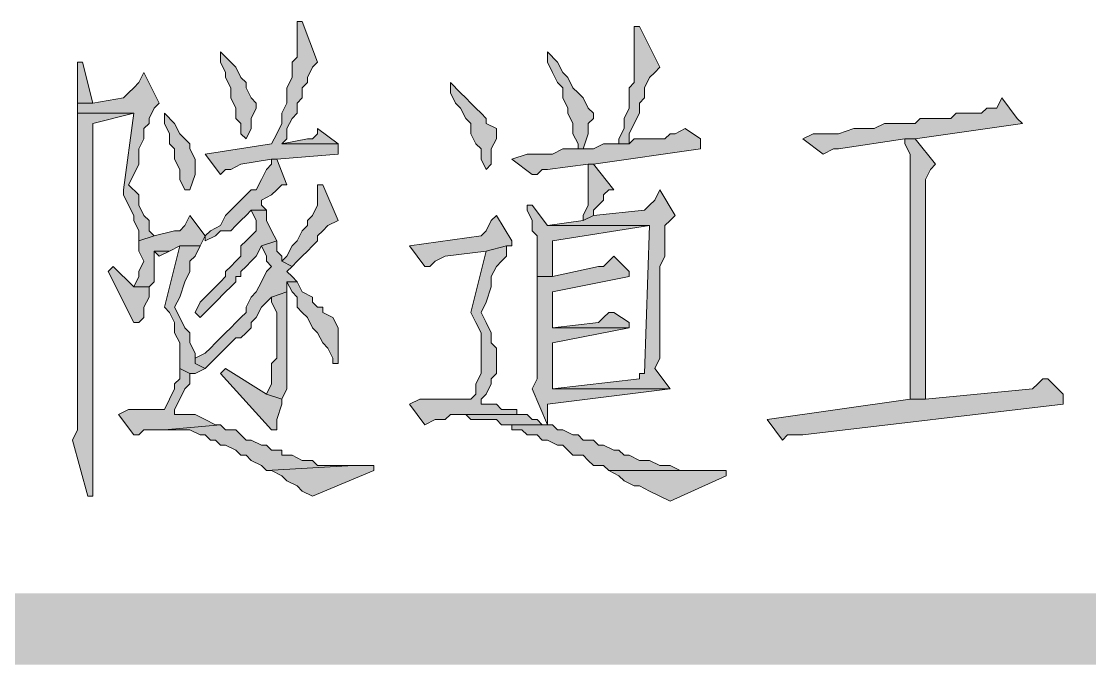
# Model space of a CAD drawing. Header units: millimetres. Extents: x 24 to 410, y 10 to 282.
# Drawn here: x 80.39 to 89.25, y 9.65 to 14.99 of the extents above; entities that cross this region are included whole.
import ezdxf

# ---------------------------------------------------------------- set-up
doc = ezdxf.new("R2010")
doc.units = ezdxf.units.MM

msp = doc.modelspace()

# ---------------------------------------------------------------- hatches: boundary and pattern name
h = msp.add_hatch(color=7)
h.dxf.hatch_style = 2
h.paths.add_polyline_path([(82.719333, 14.986), (82.677, 14.986), (82.677, 14.943667), (82.677, 14.689667), (82.634667, 14.647333), (82.634667, 14.520333), (82.592333, 14.435667), (82.592333, 14.308667), (82.55, 14.224), (82.55, 14.139333), (82.507667, 14.054667), (82.465333, 13.97), (81.915, 13.885333), (82.042, 13.716), (82.084333, 13.758333), (82.126667, 13.758333), (82.211333, 13.800667), (82.465333, 13.843), (82.507667, 13.843), (83.015667, 13.885333), (83.015667, 13.97), (82.55, 13.97), (82.592333, 14.012333), (82.592333, 14.097), (82.634667, 14.181667), (82.677, 14.224), (82.677, 14.308667), (82.719333, 14.351), (82.719333, 14.435667), (82.761667, 14.478), (82.761667, 14.520333), (82.804, 14.605), (82.846333, 14.647333)])
h = msp.add_hatch(color=7)
h.dxf.hatch_style = 2
h.paths.add_polyline_path([(85.513333, 14.943667), (85.471, 14.943667), (85.471, 14.901333), (85.471, 14.478), (85.428667, 14.435667), (85.428667, 14.266333), (85.386333, 14.181667), (85.386333, 14.097), (85.344, 14.012333), (85.344, 13.97), (85.428667, 13.97), (85.428667, 14.054667), (85.471, 14.139333), (85.513333, 14.224), (85.513333, 14.308667), (85.555667, 14.351), (85.555667, 14.435667), (85.598, 14.520333), (85.640333, 14.562667), (85.682667, 14.605)])
h = msp.add_hatch(color=7)
h.dxf.hatch_style = 2
h.paths.add_polyline_path([(82.042, 14.732), (82.042, 14.647333), (82.084333, 14.562667), (82.084333, 14.520333), (82.126667, 14.435667), (82.126667, 14.351), (82.169, 14.266333), (82.169, 14.181667), (82.211333, 14.139333), (82.211333, 14.054667), (82.253667, 14.012333), (82.296, 14.097), (82.296, 14.181667), (82.338333, 14.266333), (82.338333, 14.308667), (82.296, 14.351), (82.253667, 14.435667), (82.253667, 14.478), (82.211333, 14.520333), (82.169, 14.605), (82.126667, 14.647333)])
h = msp.add_hatch(color=7)
h.dxf.hatch_style = 2
h.paths.add_polyline_path([(84.751333, 14.732), (84.751333, 14.647333), (84.793667, 14.562667), (84.836, 14.478), (84.878333, 14.435667), (84.878333, 14.351), (84.920667, 14.266333), (84.920667, 14.224), (84.963, 14.139333), (84.963, 14.054667), (85.005333, 13.97), (85.005333, 13.927667), (85.047667, 13.927667), (85.09, 14.054667), (85.09, 14.139333), (85.132333, 14.181667), (85.132333, 14.224), (85.09, 14.266333), (85.047667, 14.351), (85.005333, 14.393333), (84.963, 14.435667), (84.920667, 14.520333), (84.878333, 14.562667), (84.836, 14.647333)])
h = msp.add_hatch(color=7)
h.dxf.hatch_style = 2
h.paths.add_polyline_path([(80.899, 14.647333), (80.856667, 14.647333), (80.856667, 14.520333), (80.856667, 14.308667), (80.983667, 14.308667)])
h = msp.add_hatch(color=7)
h.dxf.hatch_style = 2
h.paths.add_polyline_path([(81.407, 14.562667), (81.364667, 14.478), (81.322333, 14.435667), (81.28, 14.393333), (81.237667, 14.351), (80.983667, 14.308667), (80.856667, 14.308667), (80.856667, 14.266333), (80.856667, 14.224), (81.322333, 14.224), (81.237667, 13.589), (81.237667, 13.546667), (81.28, 13.462), (81.322333, 13.377333), (81.322333, 13.335), (81.364667, 13.250333), (81.364667, 13.165667), (81.491667, 13.208), (81.449333, 13.250333), (81.449333, 13.335), (81.407, 13.377333), (81.364667, 13.462), (81.364667, 13.546667), (81.28, 13.631333), (81.322333, 13.716), (81.364667, 13.800667), (81.364667, 13.927667), (81.407, 14.012333), (81.407, 14.097), (81.449333, 14.139333), (81.449333, 14.181667), (81.491667, 14.266333), (81.534, 14.308667)])
h = msp.add_hatch(color=7)
h.dxf.hatch_style = 2
h.paths.add_polyline_path([(83.947, 14.478), (83.947, 14.393333), (83.989333, 14.308667), (84.031667, 14.266333), (84.074, 14.181667), (84.116333, 14.139333), (84.116333, 14.054667), (84.158667, 13.97), (84.201, 13.927667), (84.201, 13.843), (84.243333, 13.758333), (84.285667, 13.800667), (84.285667, 13.927667), (84.328, 14.012333), (84.328, 14.097), (84.243333, 14.139333), (84.243333, 14.181667), (84.201, 14.224), (84.158667, 14.266333), (84.116333, 14.308667), (84.074, 14.351), (84.031667, 14.393333)])
h = msp.add_hatch(color=7)
h.dxf.hatch_style = 2
h.paths.add_polyline_path([(88.519, 14.351), (88.476667, 14.266333), (88.392, 14.266333), (88.349667, 14.224), (88.138, 14.224), (88.095667, 14.181667), (87.841667, 14.181667), (87.799333, 14.139333), (87.545333, 14.139333), (87.460667, 14.097), (87.376, 14.097), (87.291333, 14.097), (87.164333, 14.054667), (86.952667, 14.054667), (86.868, 14.012333), (87.037333, 13.885333), (87.122, 13.927667), (87.164333, 13.927667), (87.714667, 14.012333), (87.799333, 14.012333), (88.688333, 14.139333), (88.646, 14.181667)])
h = msp.add_hatch(color=7)
h.dxf.hatch_style = 2
h.paths.add_polyline_path([(80.856667, 14.224), (80.856667, 11.811), (80.856667, 11.768667), (80.856667, 11.599333), (80.814333, 11.514667), (80.941333, 11.049), (80.983667, 11.049), (80.983667, 11.684), (80.983667, 14.139333), (81.322333, 14.224)])
h = msp.add_hatch(color=7)
h.dxf.hatch_style = 2
h.paths.add_polyline_path([(81.576333, 14.224), (81.576333, 14.139333), (81.618667, 14.054667), (81.618667, 13.97), (81.661, 13.927667), (81.661, 13.843), (81.703333, 13.758333), (81.703333, 13.673667), (81.745667, 13.589), (81.788, 13.589), (81.830333, 13.716), (81.830333, 13.843), (81.788, 13.927667), (81.788, 13.97), (81.745667, 14.012333), (81.703333, 14.054667), (81.661, 14.139333)])
h = msp.add_hatch(color=7)
h.dxf.hatch_style = 2
h.paths.add_polyline_path([(82.846333, 14.097), (82.846333, 14.054667), (82.804, 14.012333), (82.761667, 14.012333), (82.55, 13.97), (83.015667, 13.97)])
h = msp.add_hatch(color=7)
h.dxf.hatch_style = 2
h.paths.add_polyline_path([(85.894333, 14.097), (85.809667, 14.054667), (85.767333, 14.054667), (85.725, 14.012333), (85.471, 14.012333), (85.428667, 13.97), (85.217, 13.97), (85.132333, 13.927667), (84.878333, 13.927667), (84.793667, 13.885333), (84.709, 13.885333), (84.582, 13.885333), (84.455, 13.843), (84.624333, 13.716), (84.666667, 13.716), (84.709, 13.758333), (84.751333, 13.758333), (85.09, 13.800667), (85.132333, 13.800667), (86.021333, 13.927667), (86.021333, 14.012333)])
h = msp.add_hatch(color=7)
h.dxf.hatch_style = 2
h.paths.add_polyline_path([(87.799333, 14.012333), (87.714667, 14.012333), (87.714667, 13.97), (87.757, 13.885333), (87.757, 11.853333), (87.884, 11.853333), (87.884, 13.546667), (87.884, 13.589), (87.884, 13.673667), (87.926333, 13.758333), (87.968667, 13.800667)])
h = msp.add_hatch(color=7)
h.dxf.hatch_style = 2
h.paths.add_polyline_path([(82.507667, 13.843), (82.465333, 13.843), (82.465333, 13.800667), (82.423, 13.758333), (82.380667, 13.673667), (82.338333, 13.589), (82.296, 13.589), (82.253667, 13.546667), (82.211333, 13.504333), (82.169, 13.462), (82.126667, 13.419667), (82.084333, 13.377333), (82.042, 13.292667), (81.957333, 13.250333), (81.915, 13.208), (81.915, 13.165667), (81.999667, 13.208), (82.042, 13.250333), (82.126667, 13.250333), (82.169, 13.292667), (82.211333, 13.335), (82.253667, 13.377333), (82.296, 13.419667), (82.423, 13.419667), (82.380667, 13.462), (82.380667, 13.504333), (82.465333, 13.546667), (82.507667, 13.589), (82.55, 13.631333), (82.592333, 13.631333)])
h = msp.add_hatch(color=7)
h.dxf.hatch_style = 2
h.paths.add_polyline_path([(85.132333, 13.800667), (85.09, 13.800667), (85.09, 13.758333), (85.09, 13.462), (85.047667, 13.377333), (85.047667, 13.335), (85.132333, 13.377333), (85.132333, 13.419667), (85.174667, 13.462), (85.217, 13.504333), (85.217, 13.546667), (85.259333, 13.589), (85.301667, 13.589)])
h = msp.add_hatch(color=7)
h.dxf.hatch_style = 2
h.paths.add_polyline_path([(82.888667, 13.631333), (82.846333, 13.631333), (82.846333, 13.546667), (82.846333, 13.462), (82.804, 13.377333), (82.761667, 13.335), (82.761667, 13.292667), (82.719333, 13.250333), (82.677, 13.165667), (82.634667, 13.123333), (82.592333, 13.038667), (82.55, 12.996333), (82.634667, 12.954), (82.677, 12.996333), (82.719333, 13.038667), (82.761667, 13.081), (82.804, 13.123333), (82.846333, 13.165667), (82.846333, 13.208), (82.888667, 13.250333), (82.931, 13.292667), (83.015667, 13.335)])
h = msp.add_hatch(color=7)
h.dxf.hatch_style = 2
h.paths.add_polyline_path([(85.682667, 13.589), (85.640333, 13.504333), (85.598, 13.462), (85.555667, 13.419667), (85.132333, 13.377333), (85.047667, 13.335), (84.751333, 13.292667), (85.598, 13.292667), (85.555667, 12.065), (85.513333, 12.065), (85.513333, 12.022667), (84.793667, 11.938), (85.767333, 11.938), (85.640333, 12.107333), (85.682667, 12.192), (85.682667, 12.954), (85.725, 13.038667), (85.725, 13.165667), (85.725, 13.208), (85.725, 13.292667), (85.767333, 13.335), (85.809667, 13.377333)])
h = msp.add_hatch(color=7)
h.dxf.hatch_style = 2
h.paths.add_polyline_path([(84.624333, 13.462), (84.582, 13.462), (84.582, 13.419667), (84.624333, 13.335), (84.624333, 13.250333), (84.666667, 13.208), (84.666667, 12.869333), (84.793667, 12.869333), (84.793667, 13.165667), (85.598, 13.292667), (84.751333, 13.292667)])
h = msp.add_hatch(color=7)
h.dxf.hatch_style = 2
h.paths.add_polyline_path([(81.788, 13.377333), (81.745667, 13.292667), (81.703333, 13.250333), (81.661, 13.250333), (81.491667, 13.208), (81.364667, 13.165667), (81.364667, 13.081), (81.407, 12.996333), (81.364667, 12.911667), (81.364667, 12.869333), (81.322333, 12.784667), (81.449333, 12.784667), (81.491667, 12.827), (81.491667, 13.081), (81.618667, 13.081), (81.703333, 13.123333), (81.872667, 13.123333), (81.915, 13.208)])
h = msp.add_hatch(color=7)
h.dxf.hatch_style = 2
h.paths.add_polyline_path([(82.423, 13.419667), (82.296, 13.419667), (82.338333, 13.335), (82.338333, 13.250333), (82.253667, 13.165667), (82.211333, 13.123333), (82.211333, 13.038667), (82.169, 12.996333), (82.126667, 12.954), (82.084333, 12.911667), (82.084333, 12.869333), (82.042, 12.827), (81.999667, 12.784667), (81.957333, 12.742333), (81.872667, 12.657667), (81.830333, 12.573), (81.872667, 12.530667), (81.957333, 12.615333), (81.999667, 12.657667), (82.084333, 12.742333), (82.126667, 12.784667), (82.169, 12.827), (82.169, 12.869333), (82.211333, 12.869333), (82.211333, 12.911667), (82.253667, 12.954), (82.296, 12.996333), (82.338333, 13.038667), (82.380667, 13.123333), (82.507667, 13.165667), (82.465333, 13.250333), (82.423, 13.335)])
h = msp.add_hatch(color=7)
h.dxf.hatch_style = 2
h.paths.add_polyline_path([(84.328, 13.377333), (84.285667, 13.335), (84.243333, 13.250333), (84.201, 13.208), (83.608333, 13.123333), (83.735333, 12.954), (83.777667, 12.954), (83.82, 12.996333), (83.904667, 13.038667), (84.243333, 13.081), (84.412667, 13.123333), (84.455, 13.123333), (84.455, 13.165667)])
h = msp.add_hatch(color=7)
h.dxf.hatch_style = 2
h.paths.add_polyline_path([(81.872667, 13.123333), (81.703333, 13.123333), (81.576333, 12.615333), (81.618667, 12.573), (81.661, 12.488333), (81.661, 12.403667), (81.703333, 12.319), (81.703333, 12.107333), (81.788, 12.065), (81.830333, 12.065), (81.915, 12.107333), (81.830333, 12.149667), (81.830333, 12.234333), (81.788, 12.319), (81.788, 12.403667), (81.745667, 12.446), (81.703333, 12.530667), (81.661, 12.615333), (81.703333, 12.7), (81.745667, 12.827), (81.788, 12.911667), (81.788, 12.954), (81.788, 12.996333), (81.830333, 13.038667)])
h = msp.add_hatch(color=7)
h.dxf.hatch_style = 2
h.paths.add_polyline_path([(82.507667, 13.165667), (82.380667, 13.123333), (82.423, 13.038667), (82.423, 12.996333), (82.465333, 12.954), (82.423, 12.911667), (82.380667, 12.827), (82.338333, 12.742333), (82.296, 12.7), (82.253667, 12.615333), (82.253667, 12.573), (82.211333, 12.530667), (82.169, 12.488333), (82.126667, 12.446), (82.084333, 12.403667), (82.042, 12.361333), (81.999667, 12.319), (81.957333, 12.276667), (81.915, 12.234333), (81.830333, 12.192), (81.830333, 12.149667), (81.915, 12.107333), (81.999667, 12.192), (82.042, 12.234333), (82.084333, 12.276667), (82.126667, 12.319), (82.169, 12.361333), (82.211333, 12.361333), (82.253667, 12.403667), (82.296, 12.446), (82.296, 12.488333), (82.338333, 12.530667), (82.380667, 12.615333), (82.423, 12.657667), (82.465333, 12.7), (82.592333, 12.742333), (82.592333, 12.827), (82.677, 12.827), (82.634667, 12.869333), (82.592333, 12.911667), (82.634667, 12.954), (82.55, 12.996333), (82.55, 13.038667), (82.507667, 13.081)])
h = msp.add_hatch(color=7)
h.dxf.hatch_style = 2
h.paths.add_polyline_path([(84.412667, 13.123333), (84.243333, 13.081), (84.116333, 12.573), (84.158667, 12.488333), (84.201, 12.403667), (84.201, 12.065), (84.158667, 11.980333), (84.158667, 11.895667), (84.116333, 11.853333), (83.693, 11.853333), (83.608333, 11.811), (83.735333, 11.641667), (83.82, 11.684), (83.904667, 11.684), (83.947, 11.726333), (84.582, 11.726333), (84.497333, 11.726333), (84.497333, 11.768667), (84.370333, 11.768667), (84.328, 11.811), (84.201, 11.811), (84.201, 11.853333), (84.243333, 11.895667), (84.285667, 11.980333), (84.285667, 12.022667), (84.328, 12.065), (84.328, 12.276667), (84.285667, 12.319), (84.285667, 12.403667), (84.243333, 12.488333), (84.201, 12.573), (84.243333, 12.657667), (84.285667, 12.784667), (84.285667, 12.869333), (84.328, 12.954), (84.370333, 12.996333), (84.412667, 13.038667)])
h = msp.add_hatch(color=7)
h.dxf.hatch_style = 2
h.paths.add_polyline_path([(81.618667, 13.081), (81.491667, 13.081), (81.534, 13.038667)])
h = msp.add_hatch(color=7)
h.dxf.hatch_style = 2
h.paths.add_polyline_path([(85.301667, 13.038667), (85.259333, 12.996333), (85.217, 12.954), (85.174667, 12.954), (84.793667, 12.869333), (84.666667, 12.869333), (84.666667, 12.742333), (84.666667, 12.022667), (84.624333, 11.938), (84.751333, 11.641667), (84.370333, 11.641667), (84.455, 11.641667), (84.455, 11.599333), (84.497333, 11.599333), (84.539667, 11.599333), (84.582, 11.557), (84.666667, 11.557), (84.709, 11.514667), (84.751333, 11.514667), (84.836, 11.472333), (84.878333, 11.472333), (84.920667, 11.43), (84.963, 11.387667), (85.047667, 11.387667), (85.09, 11.345333), (85.132333, 11.303), (85.217, 11.303), (85.259333, 11.260667), (86.148333, 11.260667), (86.063667, 11.260667), (85.852, 11.260667), (85.767333, 11.303), (85.682667, 11.303), (85.598, 11.345333), (85.513333, 11.345333), (85.428667, 11.387667), (85.386333, 11.387667), (85.344, 11.43), (85.301667, 11.43), (85.217, 11.472333), (85.174667, 11.472333), (85.132333, 11.514667), (85.047667, 11.514667), (85.005333, 11.557), (84.963, 11.557), (84.878333, 11.599333), (84.836, 11.599333), (84.793667, 11.641667), (84.751333, 11.641667), (84.751333, 11.684), (84.751333, 11.811), (85.767333, 11.938), (84.793667, 11.938), (84.793667, 11.980333), (84.793667, 12.319), (85.428667, 12.446), (84.793667, 12.446), (84.793667, 12.488333), (84.793667, 12.742333), (85.428667, 12.869333), (85.428667, 12.911667)])
h = msp.add_hatch(color=7)
h.dxf.hatch_style = 2
h.paths.add_polyline_path([(81.153, 12.954), (81.110667, 12.911667), (81.322333, 12.488333), (81.364667, 12.488333), (81.407, 12.530667), (81.407, 12.615333), (81.449333, 12.7), (81.449333, 12.784667), (81.322333, 12.784667)])
h = msp.add_hatch(color=7)
h.dxf.hatch_style = 2
h.paths.add_polyline_path([(82.677, 12.827), (82.592333, 12.827), (82.634667, 12.742333), (82.677, 12.7), (82.677, 12.615333), (82.719333, 12.573), (82.761667, 12.530667), (82.804, 12.446), (82.846333, 12.403667), (82.888667, 12.319), (82.931, 12.276667), (82.973333, 12.192), (82.973333, 12.149667), (83.015667, 12.149667), (83.015667, 12.446), (82.973333, 12.530667), (82.888667, 12.573), (82.888667, 12.615333), (82.846333, 12.615333), (82.804, 12.657667), (82.804, 12.7), (82.719333, 12.742333)])
h = msp.add_hatch(color=7)
h.dxf.hatch_style = 2
h.paths.add_polyline_path([(82.592333, 12.742333), (82.465333, 12.7), (82.465333, 12.657667), (82.507667, 12.573), (82.507667, 12.192), (82.465333, 12.149667), (82.465333, 11.980333), (82.423, 11.895667), (82.55, 11.853333), (82.592333, 11.938)])
h = msp.add_hatch(color=7)
h.dxf.hatch_style = 2
h.paths.add_polyline_path([(85.301667, 12.573), (85.259333, 12.573), (85.217, 12.530667), (85.174667, 12.488333), (84.793667, 12.446), (85.428667, 12.446), (85.428667, 12.488333)])
h = msp.add_hatch(color=7)
h.dxf.hatch_style = 2
h.paths.add_polyline_path([(81.703333, 12.107333), (81.703333, 12.022667), (81.661, 11.980333), (81.661, 11.938), (81.618667, 11.853333), (81.576333, 11.768667), (81.28, 11.768667), (81.195333, 11.726333), (81.322333, 11.557), (81.364667, 11.557), (81.407, 11.599333), (81.576333, 11.599333), (82.042, 11.641667), (81.999667, 11.641667), (81.915, 11.684), (81.830333, 11.726333), (81.661, 11.726333), (81.661, 11.768667), (81.703333, 11.853333), (81.745667, 11.938), (81.788, 11.980333), (81.788, 12.065)])
h = msp.add_hatch(color=7)
h.dxf.hatch_style = 2
h.paths.add_polyline_path([(82.084333, 12.107333), (82.042, 12.065), (82.465333, 11.599333), (82.507667, 11.599333), (82.507667, 11.684), (82.55, 11.811), (82.55, 11.853333), (82.423, 11.895667)])
h = msp.add_hatch(color=7)
h.dxf.hatch_style = 2
h.paths.add_polyline_path([(88.9, 12.022667), (88.857667, 12.022667), (88.815333, 11.980333), (88.773, 11.938), (87.884, 11.853333), (87.757, 11.853333), (86.571667, 11.684), (86.698667, 11.514667), (86.741, 11.557), (86.868, 11.557), (89.027, 11.811), (89.027, 11.895667)])
h = msp.add_hatch(color=7)
h.dxf.hatch_style = 2
h.paths.add_polyline_path([(83.904667, 11.853333), (83.693, 11.853333), (84.116333, 11.853333)])
h = msp.add_hatch(color=7)
h.dxf.hatch_style = 2
h.paths.add_polyline_path([(81.449333, 11.768667), (81.322333, 11.768667), (81.576333, 11.768667)])
h = msp.add_hatch(color=7)
h.dxf.hatch_style = 2
h.paths.add_polyline_path([(84.582, 11.726333), (84.031667, 11.726333), (84.074, 11.726333), (84.116333, 11.684), (84.328, 11.684), (84.370333, 11.641667), (84.751333, 11.641667), (84.709, 11.641667), (84.666667, 11.684), (84.624333, 11.684)])
h = msp.add_hatch(color=7)
h.dxf.hatch_style = 2
h.paths.add_polyline_path([(82.042, 11.641667), (81.576333, 11.599333), (81.788, 11.599333), (81.872667, 11.557), (81.915, 11.557), (81.957333, 11.514667), (81.999667, 11.514667), (82.042, 11.472333), (82.084333, 11.472333), (82.169, 11.43), (82.211333, 11.387667), (82.253667, 11.387667), (82.296, 11.345333), (82.380667, 11.303), (82.423, 11.260667), (83.142667, 11.303), (82.846333, 11.303), (82.804, 11.345333), (82.761667, 11.345333), (82.719333, 11.345333), (82.634667, 11.387667), (82.55, 11.387667), (82.55, 11.43), (82.465333, 11.43), (82.423, 11.472333), (82.380667, 11.472333), (82.296, 11.514667), (82.253667, 11.514667), (82.211333, 11.557), (82.169, 11.599333), (82.084333, 11.599333)])
h = msp.add_hatch(color=7)
h.dxf.hatch_style = 2
h.paths.add_polyline_path([(83.312, 11.303), (83.142667, 11.303), (82.423, 11.260667), (82.465333, 11.260667), (82.55, 11.218333), (82.592333, 11.176), (82.677, 11.133667), (82.719333, 11.091333), (82.804, 11.049), (83.312, 11.260667)])
h = msp.add_hatch(color=7)
h.dxf.hatch_style = 2
h.paths.add_polyline_path([(86.233, 11.260667), (85.259333, 11.260667), (85.344, 11.218333), (85.386333, 11.176), (85.471, 11.133667), (85.513333, 11.133667), (85.598, 11.091333), (85.682667, 11.049), (85.767333, 11.006667), (86.233, 11.218333)])
h = msp.add_hatch(color=7)
h.dxf.hatch_style = 2
h.paths.add_polyline_path([(30.395333, 10.244667), (29.802667, 9.652), (409.786667, 10.244667)])
h = msp.add_hatch(color=7)
h.dxf.hatch_style = 2
h.paths.add_polyline_path([(29.802667, 9.652), (409.786667, 10.244667), (410.379333, 9.652)])

# ---------------------------------------------------------------- linework, layer by layer
at = {"color": 7, "lineweight": 0}
for points in [[(82.719333, 14.986), (82.677, 14.986), (82.677, 14.943667), (82.677, 14.689667), (82.634667, 14.647333), (82.634667, 14.520333), (82.592333, 14.435667), (82.592333, 14.308667), (82.55, 14.224), (82.55, 14.139333), (82.507667, 14.054667), (82.465333, 13.97), (81.915, 13.885333), (82.042, 13.716), (82.084333, 13.758333), (82.126667, 13.758333), (82.211333, 13.800667), (82.465333, 13.843), (82.507667, 13.843), (83.015667, 13.885333), (83.015667, 13.97), (82.55, 13.97), (82.592333, 14.012333), (82.592333, 14.097), (82.634667, 14.181667), (82.677, 14.224), (82.677, 14.308667), (82.719333, 14.351), (82.719333, 14.435667), (82.761667, 14.478), (82.761667, 14.520333), (82.804, 14.605), (82.846333, 14.647333)], [(85.513333, 14.943667), (85.471, 14.943667), (85.471, 14.901333), (85.471, 14.478), (85.428667, 14.435667), (85.428667, 14.266333), (85.386333, 14.181667), (85.386333, 14.097), (85.344, 14.012333), (85.344, 13.97), (85.428667, 13.97), (85.428667, 14.054667), (85.471, 14.139333), (85.513333, 14.224), (85.513333, 14.308667), (85.555667, 14.351), (85.555667, 14.435667), (85.598, 14.520333), (85.640333, 14.562667), (85.682667, 14.605)], [(82.042, 14.732), (82.042, 14.647333), (82.084333, 14.562667), (82.084333, 14.520333), (82.126667, 14.435667), (82.126667, 14.351), (82.169, 14.266333), (82.169, 14.181667), (82.211333, 14.139333), (82.211333, 14.054667), (82.253667, 14.012333), (82.296, 14.097), (82.296, 14.181667), (82.338333, 14.266333), (82.338333, 14.308667), (82.296, 14.351), (82.253667, 14.435667), (82.253667, 14.478), (82.211333, 14.520333), (82.169, 14.605), (82.126667, 14.647333)], [(84.751333, 14.732), (84.751333, 14.647333), (84.793667, 14.562667), (84.836, 14.478), (84.878333, 14.435667), (84.878333, 14.351), (84.920667, 14.266333), (84.920667, 14.224), (84.963, 14.139333), (84.963, 14.054667), (85.005333, 13.97), (85.005333, 13.927667), (85.047667, 13.927667), (85.09, 14.054667), (85.09, 14.139333), (85.132333, 14.181667), (85.132333, 14.224), (85.09, 14.266333), (85.047667, 14.351), (85.005333, 14.393333), (84.963, 14.435667), (84.920667, 14.520333), (84.878333, 14.562667), (84.836, 14.647333)], [(80.899, 14.647333), (80.856667, 14.647333), (80.856667, 14.520333), (80.856667, 14.308667), (80.983667, 14.308667)], [(81.407, 14.562667), (81.364667, 14.478), (81.322333, 14.435667), (81.28, 14.393333), (81.237667, 14.351), (80.983667, 14.308667), (80.856667, 14.308667), (80.856667, 14.266333), (80.856667, 14.224), (81.322333, 14.224), (81.237667, 13.589), (81.237667, 13.546667), (81.28, 13.462), (81.322333, 13.377333), (81.322333, 13.335), (81.364667, 13.250333), (81.364667, 13.165667), (81.491667, 13.208), (81.449333, 13.250333), (81.449333, 13.335), (81.407, 13.377333), (81.364667, 13.462), (81.364667, 13.546667), (81.28, 13.631333), (81.322333, 13.716), (81.364667, 13.800667), (81.364667, 13.927667), (81.407, 14.012333), (81.407, 14.097), (81.449333, 14.139333), (81.449333, 14.181667), (81.491667, 14.266333), (81.534, 14.308667)], [(83.947, 14.478), (83.947, 14.393333), (83.989333, 14.308667), (84.031667, 14.266333), (84.074, 14.181667), (84.116333, 14.139333), (84.116333, 14.054667), (84.158667, 13.97), (84.201, 13.927667), (84.201, 13.843), (84.243333, 13.758333), (84.285667, 13.800667), (84.285667, 13.927667), (84.328, 14.012333), (84.328, 14.097), (84.243333, 14.139333), (84.243333, 14.181667), (84.201, 14.224), (84.158667, 14.266333), (84.116333, 14.308667), (84.074, 14.351), (84.031667, 14.393333)], [(88.519, 14.351), (88.476667, 14.266333), (88.392, 14.266333), (88.349667, 14.224), (88.138, 14.224), (88.095667, 14.181667), (87.841667, 14.181667), (87.799333, 14.139333), (87.545333, 14.139333), (87.460667, 14.097), (87.376, 14.097), (87.291333, 14.097), (87.164333, 14.054667), (86.952667, 14.054667), (86.868, 14.012333), (87.037333, 13.885333), (87.122, 13.927667), (87.164333, 13.927667), (87.714667, 14.012333), (87.799333, 14.012333), (88.688333, 14.139333), (88.646, 14.181667)], [(80.856667, 14.224), (80.856667, 11.811), (80.856667, 11.768667), (80.856667, 11.599333), (80.814333, 11.514667), (80.941333, 11.049), (80.983667, 11.049), (80.983667, 11.684), (80.983667, 14.139333), (81.322333, 14.224)], [(81.576333, 14.224), (81.576333, 14.139333), (81.618667, 14.054667), (81.618667, 13.97), (81.661, 13.927667), (81.661, 13.843), (81.703333, 13.758333), (81.703333, 13.673667), (81.745667, 13.589), (81.788, 13.589), (81.830333, 13.716), (81.830333, 13.843), (81.788, 13.927667), (81.788, 13.97), (81.745667, 14.012333), (81.703333, 14.054667), (81.661, 14.139333)], [(82.846333, 14.097), (82.846333, 14.054667), (82.804, 14.012333), (82.761667, 14.012333), (82.55, 13.97), (83.015667, 13.97)], [(85.894333, 14.097), (85.809667, 14.054667), (85.767333, 14.054667), (85.725, 14.012333), (85.471, 14.012333), (85.428667, 13.97), (85.217, 13.97), (85.132333, 13.927667), (84.878333, 13.927667), (84.793667, 13.885333), (84.709, 13.885333), (84.582, 13.885333), (84.455, 13.843), (84.624333, 13.716), (84.666667, 13.716), (84.709, 13.758333), (84.751333, 13.758333), (85.09, 13.800667), (85.132333, 13.800667), (86.021333, 13.927667), (86.021333, 14.012333)], [(87.799333, 14.012333), (87.714667, 14.012333), (87.714667, 13.97), (87.757, 13.885333), (87.757, 11.853333), (87.884, 11.853333), (87.884, 13.546667), (87.884, 13.589), (87.884, 13.673667), (87.926333, 13.758333), (87.968667, 13.800667)], [(82.507667, 13.843), (82.465333, 13.843), (82.465333, 13.800667), (82.423, 13.758333), (82.380667, 13.673667), (82.338333, 13.589), (82.296, 13.589), (82.253667, 13.546667), (82.211333, 13.504333), (82.169, 13.462), (82.126667, 13.419667), (82.084333, 13.377333), (82.042, 13.292667), (81.957333, 13.250333), (81.915, 13.208), (81.915, 13.165667), (81.999667, 13.208), (82.042, 13.250333), (82.126667, 13.250333), (82.169, 13.292667), (82.211333, 13.335), (82.253667, 13.377333), (82.296, 13.419667), (82.423, 13.419667), (82.380667, 13.462), (82.380667, 13.504333), (82.465333, 13.546667), (82.507667, 13.589), (82.55, 13.631333), (82.592333, 13.631333)], [(85.132333, 13.800667), (85.09, 13.800667), (85.09, 13.758333), (85.09, 13.462), (85.047667, 13.377333), (85.047667, 13.335), (85.132333, 13.377333), (85.132333, 13.419667), (85.174667, 13.462), (85.217, 13.504333), (85.217, 13.546667), (85.259333, 13.589), (85.301667, 13.589)], [(82.888667, 13.631333), (82.846333, 13.631333), (82.846333, 13.546667), (82.846333, 13.462), (82.804, 13.377333), (82.761667, 13.335), (82.761667, 13.292667), (82.719333, 13.250333), (82.677, 13.165667), (82.634667, 13.123333), (82.592333, 13.038667), (82.55, 12.996333), (82.634667, 12.954), (82.677, 12.996333), (82.719333, 13.038667), (82.761667, 13.081), (82.804, 13.123333), (82.846333, 13.165667), (82.846333, 13.208), (82.888667, 13.250333), (82.931, 13.292667), (83.015667, 13.335)], [(85.682667, 13.589), (85.640333, 13.504333), (85.598, 13.462), (85.555667, 13.419667), (85.132333, 13.377333), (85.047667, 13.335), (84.751333, 13.292667), (85.598, 13.292667), (85.555667, 12.065), (85.513333, 12.065), (85.513333, 12.022667), (84.793667, 11.938), (85.767333, 11.938), (85.640333, 12.107333), (85.682667, 12.192), (85.682667, 12.954), (85.725, 13.038667), (85.725, 13.165667), (85.725, 13.208), (85.725, 13.292667), (85.767333, 13.335), (85.809667, 13.377333)], [(84.624333, 13.462), (84.582, 13.462), (84.582, 13.419667), (84.624333, 13.335), (84.624333, 13.250333), (84.666667, 13.208), (84.666667, 12.869333), (84.793667, 12.869333), (84.793667, 13.165667), (85.598, 13.292667), (84.751333, 13.292667)], [(81.788, 13.377333), (81.745667, 13.292667), (81.703333, 13.250333), (81.661, 13.250333), (81.491667, 13.208), (81.364667, 13.165667), (81.364667, 13.081), (81.407, 12.996333), (81.364667, 12.911667), (81.364667, 12.869333), (81.322333, 12.784667), (81.449333, 12.784667), (81.491667, 12.827), (81.491667, 13.081), (81.618667, 13.081), (81.703333, 13.123333), (81.872667, 13.123333), (81.915, 13.208)], [(82.423, 13.419667), (82.296, 13.419667), (82.338333, 13.335), (82.338333, 13.250333), (82.253667, 13.165667), (82.211333, 13.123333), (82.211333, 13.038667), (82.169, 12.996333), (82.126667, 12.954), (82.084333, 12.911667), (82.084333, 12.869333), (82.042, 12.827), (81.999667, 12.784667), (81.957333, 12.742333), (81.872667, 12.657667), (81.830333, 12.573), (81.872667, 12.530667), (81.957333, 12.615333), (81.999667, 12.657667), (82.084333, 12.742333), (82.126667, 12.784667), (82.169, 12.827), (82.169, 12.869333), (82.211333, 12.869333), (82.211333, 12.911667), (82.253667, 12.954), (82.296, 12.996333), (82.338333, 13.038667), (82.380667, 13.123333), (82.507667, 13.165667), (82.465333, 13.250333), (82.423, 13.335)], [(84.328, 13.377333), (84.285667, 13.335), (84.243333, 13.250333), (84.201, 13.208), (83.608333, 13.123333), (83.735333, 12.954), (83.777667, 12.954), (83.82, 12.996333), (83.904667, 13.038667), (84.243333, 13.081), (84.412667, 13.123333), (84.455, 13.123333), (84.455, 13.165667)], [(81.872667, 13.123333), (81.703333, 13.123333), (81.576333, 12.615333), (81.618667, 12.573), (81.661, 12.488333), (81.661, 12.403667), (81.703333, 12.319), (81.703333, 12.107333), (81.788, 12.065), (81.830333, 12.065), (81.915, 12.107333), (81.830333, 12.149667), (81.830333, 12.234333), (81.788, 12.319), (81.788, 12.403667), (81.745667, 12.446), (81.703333, 12.530667), (81.661, 12.615333), (81.703333, 12.7), (81.745667, 12.827), (81.788, 12.911667), (81.788, 12.954), (81.788, 12.996333), (81.830333, 13.038667)], [(82.507667, 13.165667), (82.380667, 13.123333), (82.423, 13.038667), (82.423, 12.996333), (82.465333, 12.954), (82.423, 12.911667), (82.380667, 12.827), (82.338333, 12.742333), (82.296, 12.7), (82.253667, 12.615333), (82.253667, 12.573), (82.211333, 12.530667), (82.169, 12.488333), (82.126667, 12.446), (82.084333, 12.403667), (82.042, 12.361333), (81.999667, 12.319), (81.957333, 12.276667), (81.915, 12.234333), (81.830333, 12.192), (81.830333, 12.149667), (81.915, 12.107333), (81.999667, 12.192), (82.042, 12.234333), (82.084333, 12.276667), (82.126667, 12.319), (82.169, 12.361333), (82.211333, 12.361333), (82.253667, 12.403667), (82.296, 12.446), (82.296, 12.488333), (82.338333, 12.530667), (82.380667, 12.615333), (82.423, 12.657667), (82.465333, 12.7), (82.592333, 12.742333), (82.592333, 12.827), (82.677, 12.827), (82.634667, 12.869333), (82.592333, 12.911667), (82.634667, 12.954), (82.55, 12.996333), (82.55, 13.038667), (82.507667, 13.081)], [(84.412667, 13.123333), (84.243333, 13.081), (84.116333, 12.573), (84.158667, 12.488333), (84.201, 12.403667), (84.201, 12.065), (84.158667, 11.980333), (84.158667, 11.895667), (84.116333, 11.853333), (83.693, 11.853333), (83.608333, 11.811), (83.735333, 11.641667), (83.82, 11.684), (83.904667, 11.684), (83.947, 11.726333), (84.582, 11.726333), (84.497333, 11.726333), (84.497333, 11.768667), (84.370333, 11.768667), (84.328, 11.811), (84.201, 11.811), (84.201, 11.853333), (84.243333, 11.895667), (84.285667, 11.980333), (84.285667, 12.022667), (84.328, 12.065), (84.328, 12.276667), (84.285667, 12.319), (84.285667, 12.403667), (84.243333, 12.488333), (84.201, 12.573), (84.243333, 12.657667), (84.285667, 12.784667), (84.285667, 12.869333), (84.328, 12.954), (84.370333, 12.996333), (84.412667, 13.038667)], [(81.618667, 13.081), (81.491667, 13.081), (81.534, 13.038667)], [(85.301667, 13.038667), (85.259333, 12.996333), (85.217, 12.954), (85.174667, 12.954), (84.793667, 12.869333), (84.666667, 12.869333), (84.666667, 12.742333), (84.666667, 12.022667), (84.624333, 11.938), (84.751333, 11.641667), (84.370333, 11.641667), (84.455, 11.641667), (84.455, 11.599333), (84.497333, 11.599333), (84.539667, 11.599333), (84.582, 11.557), (84.666667, 11.557), (84.709, 11.514667), (84.751333, 11.514667), (84.836, 11.472333), (84.878333, 11.472333), (84.920667, 11.43), (84.963, 11.387667), (85.047667, 11.387667), (85.09, 11.345333), (85.132333, 11.303), (85.217, 11.303), (85.259333, 11.260667), (86.148333, 11.260667), (86.063667, 11.260667), (85.852, 11.260667), (85.767333, 11.303), (85.682667, 11.303), (85.598, 11.345333), (85.513333, 11.345333), (85.428667, 11.387667), (85.386333, 11.387667), (85.344, 11.43), (85.301667, 11.43), (85.217, 11.472333), (85.174667, 11.472333), (85.132333, 11.514667), (85.047667, 11.514667), (85.005333, 11.557), (84.963, 11.557), (84.878333, 11.599333), (84.836, 11.599333), (84.793667, 11.641667), (84.751333, 11.641667), (84.751333, 11.684), (84.751333, 11.811), (85.767333, 11.938), (84.793667, 11.938), (84.793667, 11.980333), (84.793667, 12.319), (85.428667, 12.446), (84.793667, 12.446), (84.793667, 12.488333), (84.793667, 12.742333), (85.428667, 12.869333), (85.428667, 12.911667)], [(81.153, 12.954), (81.110667, 12.911667), (81.322333, 12.488333), (81.364667, 12.488333), (81.407, 12.530667), (81.407, 12.615333), (81.449333, 12.7), (81.449333, 12.784667), (81.322333, 12.784667)], [(82.677, 12.827), (82.592333, 12.827), (82.634667, 12.742333), (82.677, 12.7), (82.677, 12.615333), (82.719333, 12.573), (82.761667, 12.530667), (82.804, 12.446), (82.846333, 12.403667), (82.888667, 12.319), (82.931, 12.276667), (82.973333, 12.192), (82.973333, 12.149667), (83.015667, 12.149667), (83.015667, 12.446), (82.973333, 12.530667), (82.888667, 12.573), (82.888667, 12.615333), (82.846333, 12.615333), (82.804, 12.657667), (82.804, 12.7), (82.719333, 12.742333)], [(82.592333, 12.742333), (82.465333, 12.7), (82.465333, 12.657667), (82.507667, 12.573), (82.507667, 12.192), (82.465333, 12.149667), (82.465333, 11.980333), (82.423, 11.895667), (82.55, 11.853333), (82.592333, 11.938)], [(85.301667, 12.573), (85.259333, 12.573), (85.217, 12.530667), (85.174667, 12.488333), (84.793667, 12.446), (85.428667, 12.446), (85.428667, 12.488333)], [(81.703333, 12.107333), (81.703333, 12.022667), (81.661, 11.980333), (81.661, 11.938), (81.618667, 11.853333), (81.576333, 11.768667), (81.28, 11.768667), (81.195333, 11.726333), (81.322333, 11.557), (81.364667, 11.557), (81.407, 11.599333), (81.576333, 11.599333), (82.042, 11.641667), (81.999667, 11.641667), (81.915, 11.684), (81.830333, 11.726333), (81.661, 11.726333), (81.661, 11.768667), (81.703333, 11.853333), (81.745667, 11.938), (81.788, 11.980333), (81.788, 12.065)], [(82.084333, 12.107333), (82.042, 12.065), (82.465333, 11.599333), (82.507667, 11.599333), (82.507667, 11.684), (82.55, 11.811), (82.55, 11.853333), (82.423, 11.895667)], [(88.9, 12.022667), (88.857667, 12.022667), (88.815333, 11.980333), (88.773, 11.938), (87.884, 11.853333), (87.757, 11.853333), (86.571667, 11.684), (86.698667, 11.514667), (86.741, 11.557), (86.868, 11.557), (89.027, 11.811), (89.027, 11.895667)], [(83.904667, 11.853333), (83.693, 11.853333), (84.116333, 11.853333)], [(81.449333, 11.768667), (81.322333, 11.768667), (81.576333, 11.768667)], [(84.582, 11.726333), (84.031667, 11.726333), (84.074, 11.726333), (84.116333, 11.684), (84.328, 11.684), (84.370333, 11.641667), (84.751333, 11.641667), (84.709, 11.641667), (84.666667, 11.684), (84.624333, 11.684)], [(82.042, 11.641667), (81.576333, 11.599333), (81.788, 11.599333), (81.872667, 11.557), (81.915, 11.557), (81.957333, 11.514667), (81.999667, 11.514667), (82.042, 11.472333), (82.084333, 11.472333), (82.169, 11.43), (82.211333, 11.387667), (82.253667, 11.387667), (82.296, 11.345333), (82.380667, 11.303), (82.423, 11.260667), (83.142667, 11.303), (82.846333, 11.303), (82.804, 11.345333), (82.761667, 11.345333), (82.719333, 11.345333), (82.634667, 11.387667), (82.55, 11.387667), (82.55, 11.43), (82.465333, 11.43), (82.423, 11.472333), (82.380667, 11.472333), (82.296, 11.514667), (82.253667, 11.514667), (82.211333, 11.557), (82.169, 11.599333), (82.084333, 11.599333)], [(83.312, 11.303), (83.142667, 11.303), (82.423, 11.260667), (82.465333, 11.260667), (82.55, 11.218333), (82.592333, 11.176), (82.677, 11.133667), (82.719333, 11.091333), (82.804, 11.049), (83.312, 11.260667)], [(86.233, 11.260667), (85.259333, 11.260667), (85.344, 11.218333), (85.386333, 11.176), (85.471, 11.133667), (85.513333, 11.133667), (85.598, 11.091333), (85.682667, 11.049), (85.767333, 11.006667), (86.233, 11.218333)]]:
    msp.add_lwpolyline(points, close=True, dxfattribs=at)

doc.saveas('drawing.dxf')
